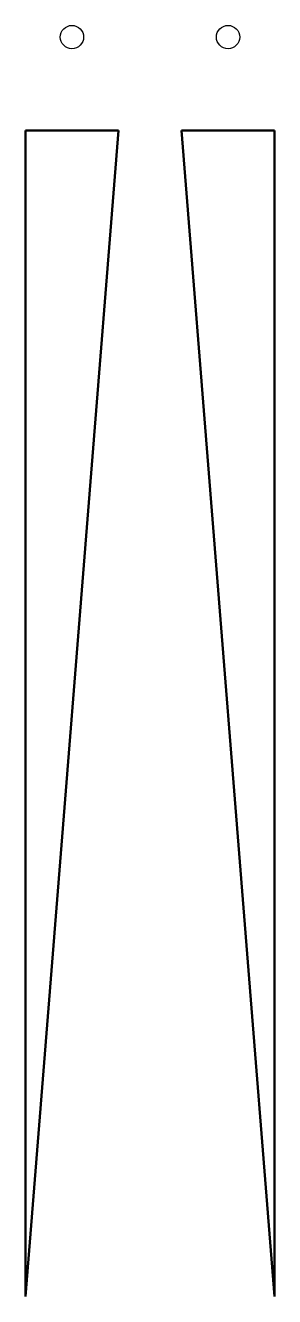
# Model space of a CAD drawing. Header units: millimetres. Extents: x 2 to 23, y -105 to 4.
import ezdxf

# ---------------------------------------------------------------- set-up
doc = ezdxf.new("R2010")
doc.units = ezdxf.units.MM
doc.layers.add('Visible (ISO)', color=7, linetype='Continuous', lineweight=50)

msp = doc.modelspace()

# ---------------------------------------------------------------- linework, layer by layer
for centre in [(6, 3), (19.4, 3)]:
    msp.add_circle(centre, 1)
at = {"layer": 'Visible (ISO)'}
for p, q in [((2, -105), (10, -5)), ((2, -5), (2, -105)), ((10, -5), (2, -5)), ((15.4, -5), (23.4, -105)), ((23.4, -5), (15.4, -5)), ((23.4, -105), (23.4, -5))]:
    msp.add_line(p, q, dxfattribs=at)

doc.saveas('drawing.dxf')
